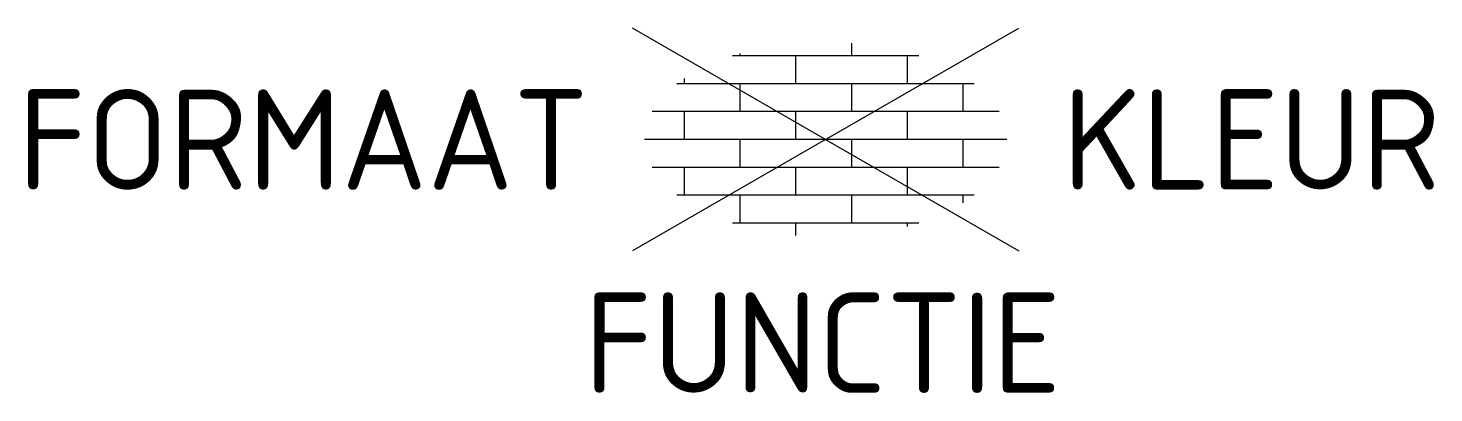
# Model space of a CAD drawing. Header units: metres. Extents: x -14.3 to 10.9, y -4.5 to 2.
import ezdxf
from ezdxf.enums import TextEntityAlignment as Align

# ---------------------------------------------------------------- set-up
doc = ezdxf.new("R2010")
doc.units = ezdxf.units.M
doc.styles.add('NLCS-ISO', font='NLCS-ISO.ttf')

msp = doc.modelspace()

# ---------------------------------------------------------------- linework, layer by layer
for p, q in [((0, 0), (-3.464, 2)), ((0, 0), (3.464, 2)), ((-1.533, 1.5), (-1.533, 1.543)), ((0.467, 1.5), (0.467, 1.732)), ((1.674, 1.5), (-1.674, 1.5)), ((-0.533, 1), (-0.533, 1.5)), ((1.467, 1), (1.467, 1.5)), ((-2.533, 1), (-2.533, 1.097)), ((2.667, 1), (-2.667, 1)), ((-1.533, 0.5), (-1.533, 1)), ((0.467, 0.5), (0.467, 1)), ((2.467, 0.5), (2.467, 1)), ((3.115, 0.5), (-3.115, 0.5)), ((-2.533, 0), (-2.533, 0.5)), ((-0.533, 0), (-0.533, 0.5)), ((1.467, 0), (1.467, 0.5)), ((0, 0), (-3.464, -2)), ((0, 0), (3.464, -2)), ((3.25, 0), (-3.25, 0)), ((-1.533, -0.5), (-1.533, 0)), ((0.467, -0.5), (0.467, 0)), ((2.467, -0.5), (2.467, 0)), ((3.115, -0.5), (-3.115, -0.5)), ((-2.533, -1), (-2.533, -0.5)), ((-0.533, -1), (-0.533, -0.5)), ((1.467, -1), (1.467, -0.5)), ((2.667, -1), (-2.667, -1)), ((-1.533, -1.5), (-1.533, -1)), ((0.467, -1.5), (0.467, -1)), ((2.467, -1.139), (2.467, -1)), ((1.674, -1.5), (-1.674, -1.5)), ((-0.533, -1.726), (-0.533, -1.5)), ((1.467, -1.561), (1.467, -1.5))]:
    msp.add_line(p, q)

# ---------------------------------------------------------------- texts
at = {"style": 'NLCS-ISO'}
msp.add_attdef('FORMAAT', text='WF', height=1.8, dxfattribs=at).set_placement((-4.25, 0), align=Align.MIDDLE_RIGHT)
msp.add_attdef('KLEUR', text='G', height=1.8, dxfattribs=at).set_placement((4.25, 0), align=Align.MIDDLE_LEFT)
at = {"style": 'NLCS-ISO', "flags": 1}
msp.add_attdef('FUNCTIE', text='', height=1.8, dxfattribs=at).set_placement((-0.054, -2.749), align=Align.TOP_CENTER)

doc.saveas('drawing.dxf')
